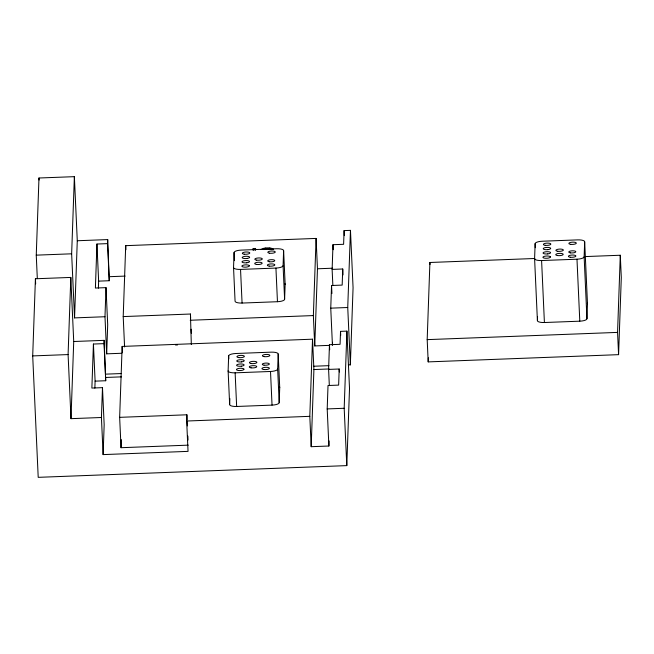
<?xml version="1.0" encoding="UTF-8"?>
<svg xmlns="http://www.w3.org/2000/svg" width="654" height="654" viewBox="0 0 654 654"><rect width="100%" height="100%" fill="white"/><g stroke="black" fill="none" stroke-linecap="round" stroke-linejoin="round"><path stroke-width="0.98" d="M329.322 385.459L328.594 369.412L329.461 344.715L340.08 344.315L340.538 331.365L346.906 331.128L349.514 388.468L346.792 465.615L38.21 477.338L32.7 355.915L35.422 278.767L70.812 277.427L73.722 341.511L71 418.658L101.427 417.497L102.482 387.65L91.871 388.059L93.424 344.045L104.035 343.636L104.15 340.35L73.722 341.511M37.319 278.62L36.256 255.15L38.978 178.002L74.368 176.662L77.278 240.746L74.556 317.893L104.983 316.732L106.013 287.637L95.394 288.046L96.947 244.032L107.567 243.623L107.706 239.585L77.278 240.746M71 418.658L68.09 354.574L70.812 277.427M74.556 317.893L71.646 253.809L74.368 176.662M94.855 388.149L95.108 381.143L93.424 344.045M98.386 288.136L98.631 281.13L96.947 244.032M188.262 445.145L121.031 447.704L119.649 417.342L186.889 414.791L186.668 421.021L188.041 451.374L103.111 454.604L104.166 424.757L102.482 387.65M95.108 381.143L105.719 380.742L104.15 340.35M121.84 353.258L106.667 353.839L107.697 324.744L106.013 287.637M98.631 281.13L109.251 280.729L107.706 239.585M119.649 417.342L122.151 346.424L312.53 339.189L313.912 369.551L311.19 446.69L328.88 446.02L329.06 440.935M124.587 346.939L123.205 316.585L125.707 245.659L316.086 238.424L317.468 268.786L314.746 345.925L329.493 345.369M121.031 447.704L121.317 439.594M191.32 344.535L190.437 314.026L123.205 316.585M228.123 370.949L228.655 355.915A7.088 2.142 -2.6 0 1 235.808 353.503L271.197 352.154A7.088 2.142 -2.6 0 1 278.195 354.035L279.724 387.675L279.193 402.709A7.088 2.142 -2.6 0 1 272.039 405.12L236.65 406.469A7.088 2.142 -2.6 0 1 229.652 404.589L228.123 370.949A7.088 2.142 -2.6 0 0 235.129 372.829L270.511 371.48A7.088 2.142 -2.6 0 0 277.664 369.069L278.195 354.035M233.543 267.543L234.075 252.509A7.088 2.142 -2.6 0 1 241.228 250.098L276.609 248.749A7.088 2.142 -2.6 0 1 283.615 250.629L285.144 284.269L284.613 299.295A7.088 2.142 -2.6 0 1 277.459 301.715L242.07 303.055A7.088 2.142 -2.6 0 1 235.072 301.183L233.543 267.543A7.088 2.142 -2.6 0 0 240.541 269.415L275.931 268.075A7.088 2.142 -2.6 0 0 283.084 265.655L283.615 250.629M229.652 404.589L229.865 398.572M253.123 250.22L253.18 248.536L255.551 248.446L255.616 249.795L253.245 249.885L253.18 248.536M255.493 250.155L255.551 248.446M311.19 446.69L309.808 416.336L312.53 339.189M314.746 345.925L313.364 315.571L316.086 238.424M328.88 446.02L327.196 408.922L328.022 385.517L338.641 385.108L339.205 369.011L328.594 369.412M332.543 342.304L332.436 345.255L330.752 308.157L331.553 285.504L342.173 285.095L342.737 268.998L332.126 269.399L332.853 285.438M332.126 269.399L332.992 244.702L343.612 244.302L344.094 230.6L350.462 230.363L353.07 287.703L350.348 364.85L348.304 364.924M346.792 465.615L344.184 408.276L346.906 331.128M350.348 364.85L347.74 307.511L350.462 230.363M584.66 256.597L620.286 255.248L621.3 277.509L618.578 354.656L428.198 361.891L427.185 339.63L429.907 262.483L534.768 258.493M428.198 361.891L428.337 357.828M534.596 258.673L535.127 243.64A7.088 2.142 -2.6 0 1 542.28 241.228L577.662 239.879A7.088 2.142 -2.6 0 1 584.668 241.759L587.48 303.734L586.949 318.76A7.088 2.142 -2.6 0 1 579.796 321.179L544.406 322.52A7.088 2.142 -2.6 0 1 537.408 320.64L534.596 258.673A7.088 2.142 -2.6 0 0 541.594 260.545L576.983 259.205A7.088 2.142 -2.6 0 0 584.136 256.785L584.668 241.759M537.408 320.64L537.547 316.634M618.578 354.656L617.564 332.396L620.286 255.248M261.028 249.452C264.641 247.465 270.037 247.163 273.601 249.313M263.546 249.485L266.897 248.814L271.099 249.37M36.256 255.15L71.646 253.809M109.39 276.691L125.118 276.094M317.468 268.786L332.633 268.205M330.752 308.157L347.74 307.511M190.224 320.256L313.364 315.571M175.517 345.001L177.561 344.928M427.185 339.63L617.564 332.396M32.7 355.915L68.09 354.574M105.695 374.145L120.99 373.565M313.65 366.24L328.937 365.66M105.834 377.456L121.562 376.859M313.912 369.551L329.076 368.97M327.196 408.922L344.184 408.276M186.668 421.021L309.808 416.336M268.418 249.305L270.87 249.493L270.805 248.144M584.136 256.785L586.949 318.76M576.983 259.205L579.796 321.179M541.594 260.545L544.406 322.52M535.127 243.64L535.307 247.703M429.907 262.483L429.997 264.502M344.094 230.6L344.323 235.62M342.737 268.998L343.007 274.95M340.538 331.365L340.718 335.379M339.205 369.011L339.344 371.987M332.992 244.702L333.221 249.722M331.553 285.504L331.921 293.523M329.461 344.715L329.69 349.735M283.084 265.655L284.613 299.295M275.931 268.075L277.459 301.715M277.664 369.069L279.193 402.709M271.794 248.332L271.851 249.681M269.652 248.013L269.71 249.362M265.287 248.079L265.344 249.427M270.511 371.48L272.039 405.12M263.971 248.25L264.028 249.599M240.541 269.415L242.07 303.055M234.075 252.509L234.443 260.668M235.129 372.829L236.65 406.469M228.655 355.915L228.794 358.981M190.437 314.026L190.625 318.073M191.132 329.207L191.311 333.254M186.889 414.791L187.118 419.852M187.208 421.871L187.387 425.918M187.853 436.038L188.033 440.085M125.707 245.659L125.895 249.705M122.151 346.424L122.429 352.498M107.567 243.623L109.251 280.729M104.983 316.732L106.667 353.839M104.035 343.636L105.719 380.742M101.427 417.497L103.111 454.604M38.978 178.002L39.068 180.046M35.422 278.767L35.651 283.869M279.503 387.127A7.088 2.142 -2.6 0 1 279.724 387.675M284.915 283.722A7.088 2.142 -2.6 0 1 285.144 284.269M587.259 303.186A7.088 2.142 -2.6 0 1 587.48 303.734M249.346 265.745L249.313 266.039A3.752 1.136 -2.6 0 1 243.492 267.036A3.752 1.136 -2.6 0 1 243.697 265.107A3.752 1.136 -2.6 0 1 249.346 265.745M243.926 369.15L243.893 369.453A3.752 1.136 -2.6 0 1 238.072 370.442A3.752 1.136 -2.6 0 1 238.285 368.521A3.752 1.136 -2.6 0 1 243.926 369.15M550.398 256.875L550.366 257.177A3.752 1.136 -2.6 0 1 544.545 258.166A3.752 1.136 -2.6 0 1 544.749 256.237A3.752 1.136 -2.6 0 1 550.398 256.875M246.844 258.485L245.871 258.559A3.752 1.136 -2.6 0 1 242.528 257.071A3.752 1.136 -2.6 0 1 248.814 256.581A3.752 1.136 -2.6 0 1 246.844 258.485M246.697 262.777L245.724 262.851A3.752 1.136 -2.6 0 1 242.013 261.862A3.752 1.136 -2.6 0 1 245.806 260.578L246.771 260.578A3.752 1.136 -2.6 0 1 249.509 261.575A3.752 1.136 -2.6 0 1 246.697 262.777M547.897 249.615L546.924 249.689A3.752 1.136 -2.6 0 1 543.58 248.201A3.752 1.136 -2.6 0 1 549.867 247.711A3.752 1.136 -2.6 0 1 547.897 249.615M547.75 253.907L546.777 253.981A3.752 1.136 -2.6 0 1 543.065 252.992A3.752 1.136 -2.6 0 1 546.85 251.708L547.823 251.708A3.752 1.136 -2.6 0 1 550.562 252.706A3.752 1.136 -2.6 0 1 547.75 253.907M241.432 361.891L240.459 361.964A3.752 1.136 -2.6 0 1 237.116 360.477A3.752 1.136 -2.6 0 1 243.394 359.986A3.752 1.136 -2.6 0 1 241.432 361.891M241.277 366.183L240.304 366.265A3.752 1.136 -2.6 0 1 236.593 365.267A3.752 1.136 -2.6 0 1 240.386 363.984L241.359 363.984A3.752 1.136 -2.6 0 1 244.097 364.981A3.752 1.136 -2.6 0 1 241.277 366.183M238.735 357.591A3.752 1.136 -2.6 0 0 244.4 356.389A3.752 1.136 -2.6 0 0 238.808 355.621A3.752 1.136 -2.6 0 0 238.735 357.591M251.095 367.842A3.752 1.136 -2.6 0 0 256.76 366.641A3.752 1.136 -2.6 0 0 251.169 365.872A3.752 1.136 -2.6 0 0 251.095 367.842M251.25 363.55A3.752 1.136 -2.6 0 0 256.916 362.349A3.752 1.136 -2.6 0 0 251.324 361.58A3.752 1.136 -2.6 0 0 251.25 363.55M263.766 369.51A3.752 1.136 -2.6 0 0 269.423 368.308A3.752 1.136 -2.6 0 0 263.832 367.532A3.752 1.136 -2.6 0 0 263.766 369.51M264.02 365.153A3.54 1.071 -2.6 0 0 269.366 364.025A3.54 1.071 -2.6 0 0 264.085 363.289A3.54 1.071 -2.6 0 0 264.02 365.153M264.216 356.626A3.752 1.136 -2.6 0 0 269.881 355.424A3.752 1.136 -2.6 0 0 264.29 354.656A3.752 1.136 -2.6 0 0 264.216 356.626M244.155 254.185A3.752 1.136 -2.6 0 0 249.82 252.984A3.752 1.136 -2.6 0 0 244.22 252.215A3.752 1.136 -2.6 0 0 244.155 254.185M256.515 264.437A3.752 1.136 -2.6 0 0 262.172 263.235A3.752 1.136 -2.6 0 0 256.581 262.467A3.752 1.136 -2.6 0 0 256.515 264.437M256.67 260.145A3.752 1.136 -2.6 0 0 262.328 258.943A3.752 1.136 -2.6 0 0 256.736 258.166A3.752 1.136 -2.6 0 0 256.67 260.145M269.178 266.096A3.752 1.136 -2.6 0 0 274.844 264.895A3.752 1.136 -2.6 0 0 269.252 264.126A3.752 1.136 -2.6 0 0 269.178 266.096M269.44 261.747A3.54 1.071 -2.6 0 0 274.778 260.611A3.54 1.071 -2.6 0 0 269.505 259.883A3.54 1.071 -2.6 0 0 269.44 261.747M269.636 253.212A3.752 1.136 -2.6 0 0 275.293 252.019A3.752 1.136 -2.6 0 0 269.701 251.242A3.752 1.136 -2.6 0 0 269.636 253.212M545.207 245.315A3.752 1.136 -2.6 0 0 550.864 244.114A3.752 1.136 -2.6 0 0 545.273 243.345A3.752 1.136 -2.6 0 0 545.207 245.315M557.568 255.567A3.752 1.136 -2.6 0 0 563.225 254.365A3.752 1.136 -2.6 0 0 557.633 253.597A3.752 1.136 -2.6 0 0 557.568 255.567M557.715 251.275A3.752 1.136 -2.6 0 0 563.38 250.073A3.752 1.136 -2.6 0 0 557.788 249.297A3.752 1.136 -2.6 0 0 557.715 251.275M570.231 257.226A3.752 1.136 -2.6 0 0 575.896 256.033A3.752 1.136 -2.6 0 0 570.304 255.256A3.752 1.136 -2.6 0 0 570.231 257.226M570.492 252.877A3.54 1.071 -2.6 0 0 575.831 251.741A3.54 1.071 -2.6 0 0 570.558 251.013A3.54 1.071 -2.6 0 0 570.492 252.877M570.689 244.343A3.752 1.136 -2.6 0 0 576.346 243.149A3.752 1.136 -2.6 0 0 570.754 242.372A3.752 1.136 -2.6 0 0 570.689 244.343"/></g></svg>
